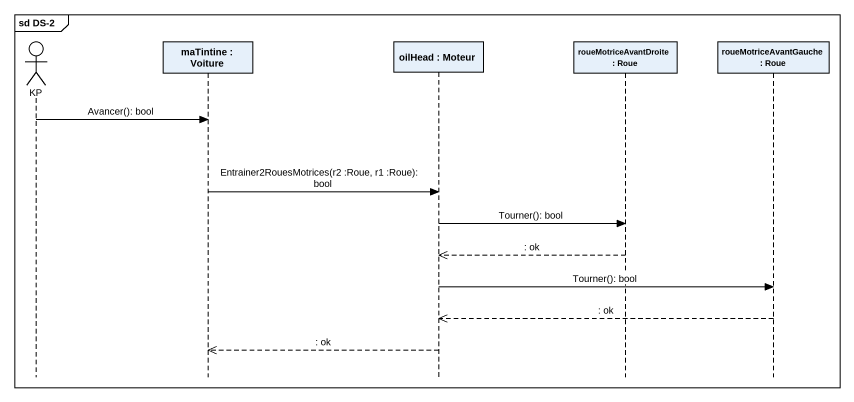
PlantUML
@startuml
mainframe sd DS-2
hide footbox
actor KP
participant "maTintine : Voiture" as maTintine
participant "oilHead : Moteur" as oilHead
participant "roueMotriceAvantDroite : Roue" as roueMotriceAvantDroite
participant "roueMotriceAvantGauche : Roue" as roueMotriceAvantGauche

KP -> maTintine : Avancer(): bool
maTintine -> oilHead : Entrainer2RouesMotrices(r2 :Roue, r1 :Roue): bool
oilHead -> roueMotriceAvantDroite : Tourner(): bool
roueMotriceAvantDroite -->> oilHead : : ok
oilHead -> roueMotriceAvantGauche : Tourner(): bool
roueMotriceAvantGauche -->> oilHead : : ok
oilHead -->> maTintine : : ok
@enduml
